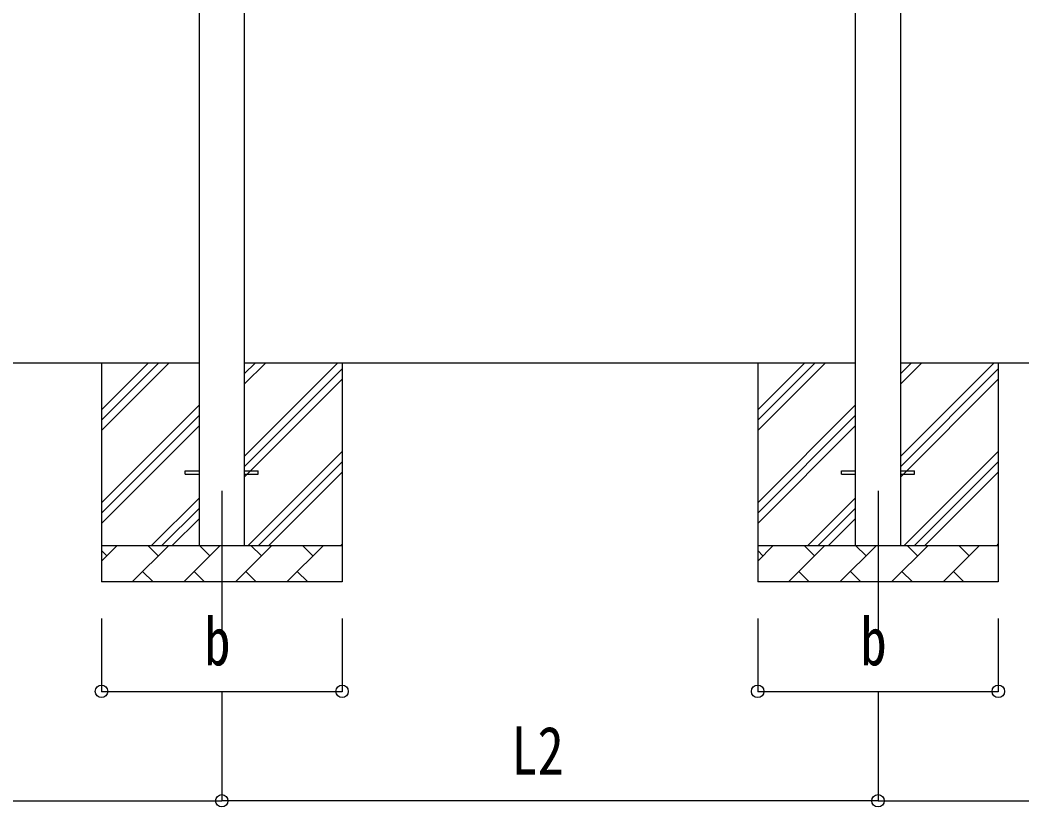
# Model space of a CAD drawing. Units: millimetres, scale not verified. Extents: x -16820 to 16820, y -11880 to 11880.
# Drawn here: x -5390 to -2642, y -6149 to -3991 of the extents above; entities that cross this region are included whole.
import ezdxf
from ezdxf.enums import TextEntityAlignment as Align

# ---------------------------------------------------------------- set-up
doc = ezdxf.new("R2010")
doc.units = ezdxf.units.MM
doc.header["$LTSCALE"] = 50
for name, color, linetype in [('0-4_YKK_12', 2, 'Continuous'), ('0-5_YKK_13', 4, 'Continuous'), ('0-6_YKK_A1', 4, 'Continuous'), ('0-7_YKK_D', 6, 'Continuous')]:
    doc.layers.add(name, color=color, linetype=linetype)
doc.styles.add('ＭＳ ゴシック', font='')
doc.styles.get('ＭＳ ゴシック').set_extended_font_data('MS Gothic')

msp = doc.modelspace()

# ---------------------------------------------------------------- linework, layer by layer
at = {"layer": '0-4_YKK_12'}
for p, q in [((-4836.42, -5282), (-4836.42, -5682)), ((-3036.42, -5282), (-3036.42, -5682))]:
    msp.add_line(p, q, dxfattribs=at)
at = {"layer": '0-5_YKK_13'}
for p, q in [((-4936.42, -5227.5), (-4898.92, -5227.5)), ((-4936.42, -5236.5), (-4936.42, -5227.5)), ((-4936.42, -5236.5), (-4898.92, -5236.5)), ((-4773.92, -5227.5), (-4736.42, -5227.5)), ((-4773.92, -5236.5), (-4736.42, -5236.5)), ((-4736.42, -5236.5), (-4736.42, -5227.5)), ((-3136.42, -5227.5), (-3098.92, -5227.5)), ((-3136.42, -5236.5), (-3136.42, -5227.5)), ((-3136.42, -5236.5), (-3098.92, -5236.5)), ((-2973.92, -5227.5), (-2936.42, -5227.5)), ((-2973.92, -5236.5), (-2936.42, -5236.5)), ((-2936.42, -5236.5), (-2936.42, -5227.5))]:
    msp.add_line(p, q, dxfattribs=at)
at = {"layer": '0-6_YKK_A1'}
for p, q in [((-3098.92, -2583.07), (-3098.92, -5432)), ((-2973.92, -5432), (-2973.92, -2583.07)), ((-4898.92, -2608.79), (-4898.92, -5432)), ((-4773.92, -5432), (-4773.92, -2608.79)), ((-4898.92, -4932), (-6573.92, -4932)), ((-5166.42, -4932), (-5166.42, -5532)), ((-5166.42, -5117.05), (-4981.37, -4932)), ((-5166.42, -5088.77), (-5009.65, -4932)), ((-5166.42, -5060.48), (-5037.94, -4932)), ((-3098.92, -4932), (-4773.92, -4932)), ((-4773.92, -5187.1), (-4518.82, -4932)), ((-4773.92, -4989.11), (-4716.81, -4932)), ((-4773.92, -4960.82), (-4745.1, -4932)), ((-4506.42, -4932), (-4506.42, -5532)), ((-3366.42, -4932), (-3366.42, -5532)), ((-3366.42, -5117.05), (-3181.37, -4932)), ((-3366.42, -5088.77), (-3209.65, -4932)), ((-3366.42, -5060.48), (-3237.94, -4932)), ((-1298.92, -4932), (-2973.92, -4932)), ((-2973.92, -5187.1), (-2718.82, -4932)), ((-2973.92, -4989.11), (-2916.81, -4932)), ((-2973.92, -4960.82), (-2945.1, -4932)), ((-2706.42, -4932), (-2706.42, -5532)), ((-4773.92, -5215.38), (-4506.42, -4947.88)), ((-2973.92, -5215.38), (-2706.42, -4947.88)), ((-4773.92, -5243.67), (-4506.42, -4976.17)), ((-2973.92, -5243.67), (-2706.42, -4976.17)), ((-5166.42, -5315.04), (-4898.92, -5047.54)), ((-3366.42, -5315.04), (-3098.92, -5047.54)), ((-5166.42, -5343.32), (-4898.92, -5075.82)), ((-3366.42, -5343.32), (-3098.92, -5075.82)), ((-5166.42, -5371.61), (-4898.92, -5104.11)), ((-3366.42, -5371.61), (-3098.92, -5104.11)), ((-4764.26, -5432), (-4506.42, -5174.16)), ((-2964.26, -5432), (-2706.42, -5174.16)), ((-4735.98, -5432), (-4506.42, -5202.44)), ((-2935.98, -5432), (-2706.42, -5202.44)), ((-4707.69, -5432), (-4506.42, -5230.73)), ((-2907.69, -5432), (-2706.42, -5230.73)), ((-5028.82, -5432), (-4898.92, -5302.1)), ((-3228.82, -5432), (-3098.92, -5302.1)), ((-5000.54, -5432), (-4898.92, -5330.38)), ((-3200.54, -5432), (-3098.92, -5330.38)), ((-4972.25, -5432), (-4898.92, -5358.67)), ((-3172.25, -5432), (-3098.92, -5358.67)), ((-5166.42, -5432), (-4506.42, -5432)), ((-5166.42, -5474.89), (-5123.53, -5432)), ((-5082.11, -5532), (-4982.11, -5432)), ((-5010.66, -5460.55), (-5039.21, -5432)), ((-4940.68, -5532), (-4840.68, -5432)), ((-4869.24, -5460.55), (-4897.79, -5432)), ((-4799.26, -5532), (-4699.26, -5432)), ((-4727.82, -5460.55), (-4756.37, -5432)), ((-4657.84, -5532), (-4557.84, -5432)), ((-4586.4, -5460.55), (-4614.95, -5432)), ((-4509.71, -5432), (-4506.42, -5428.72)), ((-3366.42, -5432), (-2706.42, -5432)), ((-3366.42, -5474.89), (-3323.53, -5432)), ((-3282.11, -5532), (-3182.11, -5432)), ((-3210.66, -5460.55), (-3239.21, -5432)), ((-3140.68, -5532), (-3040.68, -5432)), ((-3069.24, -5460.55), (-3097.79, -5432)), ((-2999.26, -5532), (-2899.26, -5432)), ((-2927.82, -5460.55), (-2956.37, -5432)), ((-2857.84, -5532), (-2757.84, -5432)), ((-2786.4, -5460.55), (-2814.95, -5432)), ((-2709.71, -5432), (-2706.42, -5428.72)), ((-5152.08, -5460.55), (-5166.42, -5446.21)), ((-3352.08, -5460.55), (-3366.42, -5446.21)), ((-5053.55, -5503.45), (-5025, -5532)), ((-4912.13, -5503.45), (-4883.58, -5532)), ((-4770.71, -5503.45), (-4742.16, -5532)), ((-4629.29, -5503.45), (-4600.74, -5532)), ((-3253.55, -5503.45), (-3225, -5532)), ((-3112.13, -5503.45), (-3083.58, -5532)), ((-2970.71, -5503.45), (-2942.16, -5532)), ((-2829.29, -5503.45), (-2800.74, -5532)), ((-4506.42, -5532), (-5166.42, -5532)), ((-2706.42, -5532), (-3366.42, -5532))]:
    msp.add_line(p, q, dxfattribs=at)
at = {"layer": '0-7_YKK_D'}
for p, q in [((-5166.42, -5632), (-5166.42, -5833)), ((-4506.42, -5632), (-4506.42, -5833)), ((-3366.42, -5632), (-3366.42, -5833)), ((-2706.42, -5632), (-2706.42, -5833)), ((-5166.42, -5832), (-4506.42, -5832)), ((-4836.42, -5833), (-4836.42, -6133)), ((-3366.42, -5832), (-2706.42, -5832)), ((-3036.42, -5833), (-3036.42, -6133)), ((-3036.42, -5833), (-3036.42, -6133)), ((-4836.42, -5984), (-4836.42, -6133)), ((-6636.42, -6132), (-4836.42, -6132)), ((-3036.42, -6132), (-4836.42, -6132)), ((-3036.42, -6132), (-1236.42, -6132))]:
    msp.add_line(p, q, dxfattribs=at)
for centre in [(-5166.42, -5832), (-4506.42, -5832), (-3366.42, -5832), (-2706.42, -5832), (-4836.42, -6132), (-4836.42, -6132), (-3036.42, -6132), (-3036.42, -6132)]:
    msp.add_circle(centre, 17, dxfattribs=at)

# ---------------------------------------------------------------- texts
at = {"layer": '0-7_YKK_D', "style": 'ＭＳ ゴシック', "width": 0.8}
for s, p in [('b', (-4884.42, -5800)), ('b', (-3084.42, -5800)), ('L2', (-4042.02, -6100))]:
    msp.add_text(s, height=132, dxfattribs=at).set_placement(p, align=Align.BOTTOM_LEFT)

doc.saveas('drawing.dxf')
